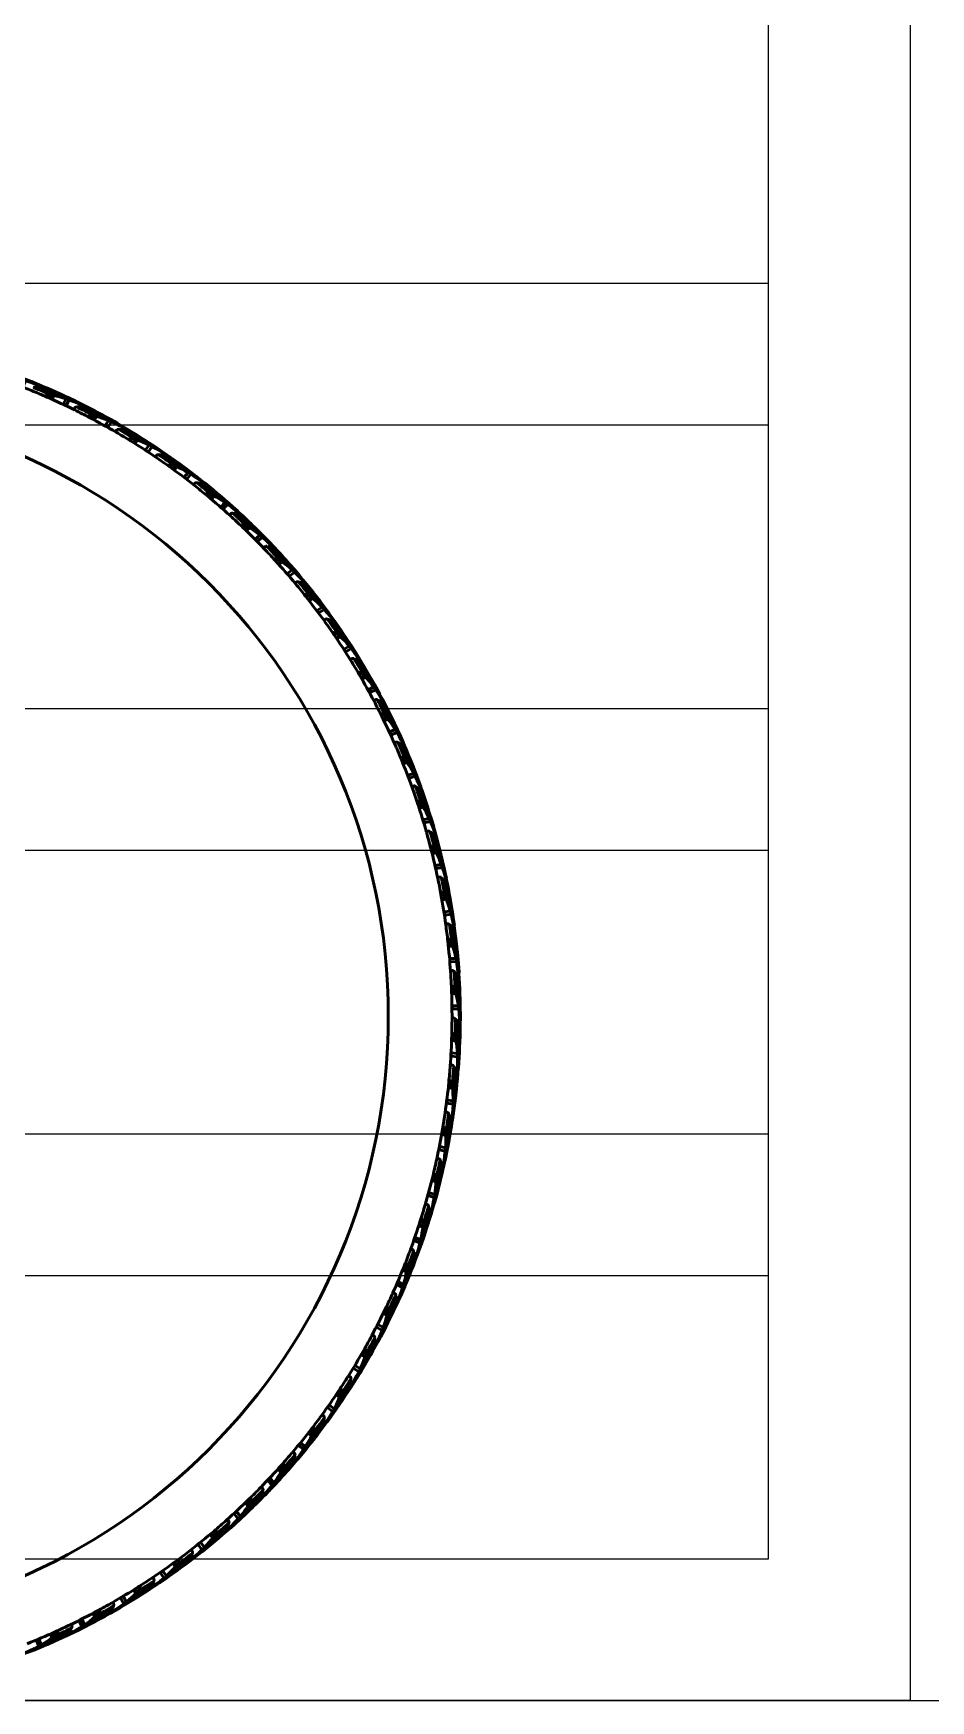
# Model space of a CAD drawing. Header units: millimetres. Extents: x -395 to 4905, y 2401 to 9404.
# Drawn here: x 4246 to 4562, y 2404 to 2992 of the extents above; entities that cross this region are included whole.
import ezdxf

# ---------------------------------------------------------------- set-up
doc = ezdxf.new("R2010")
doc.units = ezdxf.units.MM
doc.layers.add('Lineas', color=7, linetype='Continuous')
doc.layers.add('PDF2_Visible (ISO)', color=7, linetype='Continuous')

# ---------------------------------------------------------------- blocks, each defined once
blk = doc.blocks.new('*U11')
at = {"layer": 'Lineas'}
for p, q in [((-350, 25), (350, 25)), ((-350, -25), (350, -25))]:
    blk.add_line(p, q, dxfattribs=at)
blk = doc.blocks.new('*U12')
at = {"layer": 'Lineas', "color": 0, "linetype": 'ByBlock', "lineweight": -2, "transparency": 16777216}
for p in [(0, 300), (0, 150), (0, 0)]:
    blk.add_blockref('*U11', p, dxfattribs=at)
blk = doc.blocks.new('Llanta')
at = {"layer": 'PDF2_Visible (ISO)', "lineweight": 50}
for points in [[(78.68, 227.41), (78.74, 227.47), (79.76, 227.28), (80.97, 226.97), (82.24, 226.65), (83.63, 226.2, -0.012272), (94.64, 221.83)], [(94.49, 221.44), (94.62, 221.82), (92.78, 222.52), (91.06, 223.09), (89.41, 223.66), (87.89, 224.11), (86.93, 222.08), (85.92, 222.46), (86.74, 224.43), (85.54, 224.74), (84.39, 225), (83.32, 225.12), (82.36, 225.25), (81.85, 223.98), (81.22, 224.24), (81.73, 225.31), (80.9, 225.31), (80.2, 225.25), (79.63, 225.12), (79.19, 224.93), (80.01, 224.55, -0.01129), (90.07, 220.72, -0.006136), (95.45, 218.44)], [(90.93, 221.76), (91, 221.95), (91.51, 221.95), (92.14, 221.89), (92.84, 221.82), (93.66, 221.63, -0.009707), (102.21, 217.82)], [(91.87, 223.13, -0.015365), (105.41, 217.06), (103, 218.27), (100.65, 219.28), (98.43, 220.3), (96.27, 221.19), (96.2, 220.93)], [(119.9, 206.04, 0.01129), (110.47, 211.24, 0.006136), (105.26, 213.89)], [(109.54, 214.2), (109.6, 214.33), (110.62, 213.95), (111.76, 213.5), (112.97, 213), (114.3, 212.36, -0.012272), (124.59, 206.51)], [(133.97, 197.17, 0.01129), (124.94, 203.02, 0.006136), (119.92, 206.03)], [(147.4, 187.35, 0.01129), (138.79, 193.81, 0.006136), (133.99, 197.16)], [(148.52, 188.11), (148.65, 188.23), (149.16, 188.11), (149.73, 187.92), (150.36, 187.6), (151.13, 187.22, -0.009707), (158.27, 181.22)], [(160.1, 176.61, 0.01129), (151.97, 183.66, 0.006136), (147.41, 187.33)], [(176.4, 163.85), (176.65, 164.17), (175.25, 165.5), (173.92, 166.77), (172.65, 167.98), (171.44, 169), (169.73, 167.54), (168.97, 168.3), (170.55, 169.76), (169.54, 170.52), (168.59, 171.22), (167.7, 171.79), (166.87, 172.3), (165.86, 171.35), (165.41, 171.79), (166.3, 172.62), (165.54, 172.93), (164.9, 173.19), (164.33, 173.25), (163.82, 173.25), (164.4, 172.62, 0.006136), (160.12, 176.6)], [(166.28, 172.58, 0.007406), (161.09, 177.44), (160.71, 177.44), (160.4, 177.31), (160.2, 177), (160.14, 176.62)], [(176.04, 160.72, 0.006136), (172.04, 165, 0.01129), (164.42, 172.6)], [(174.68, 166.52), (173.28, 167.98), (171.89, 169.31), (170.62, 170.58), (169.35, 171.73, -0.012753), (177.87, 162.86)], [(188.81, 150.04, 0.012753), (180.9, 159.47), (180.9, 159.54), (182.11, 158.27), (183.32, 156.93), (184.59, 155.47), (185.86, 153.89, -0.015365), (194.96, 142.17)], [(193.33, 139.45, 0.01129), (186.84, 148.04, 0.006136), (183.15, 152.58)], [(191.57, 146.46), (191.63, 146.52), (192.71, 145.19), (193.79, 143.79), (194.94, 142.2), (196.14, 140.55, -0.015365), (204.4, 128.23)], [(206.55, 123.6), (206.94, 123.85), (205.86, 125.44), (204.78, 126.96), (203.76, 128.42), (202.81, 129.69), (200.9, 128.55), (200.27, 129.5), (202.11, 130.58), (201.28, 131.54), (200.52, 132.42), (199.76, 133.19), (199.06, 133.82), (197.86, 133.12), (197.54, 133.63), (198.55, 134.27), (197.92, 134.77), (197.28, 135.09), (196.71, 135.35), (196.27, 135.41), (196.71, 134.65, 0.006136), (193.34, 139.43)], [(207.85, 122.31, 0.012753), (201.35, 132.74), (201.35, 132.81), (202.36, 131.41), (203.38, 129.89), (204.4, 128.3), (205.47, 126.52, -0.015365), (212.85, 113.66)], [(210.85, 111.19, 0.01129), (205.62, 120.6, 0.006136), (202.59, 125.61)], [(215.87, 107.52, 0.012753), (210.11, 118.39), (210.17, 118.39), (211, 117), (211.89, 115.41), (212.84, 113.69), (213.79, 111.92)], [(218.09, 96.22, 0.01129), (213.52, 105.97, 0.006136), (210.86, 111.17)], [(214.55, 108.93), (214.68, 109), (215.25, 108.04), (215.89, 107.03), (216.59, 105.89), (217.28, 104.62, -0.012272), (222.17, 93.82)], [(225.54, 81.06), (225.22, 81.25), (224.84, 81.25), (224.59, 81.06), (224.27, 80.74, -0.006136), (226.19, 75.22)], [(227.28, 81.02, -0.015365), (231.82, 66.9), (231.89, 66.9), (231.13, 69.5), (230.3, 71.92), (229.54, 74.27), (228.78, 76.42), (228.52, 76.36)], [(233.33, 48.76, 0.01129), (230.89, 59.24, 0.006136), (229.37, 64.89)], [(236.16, 32.36, 0.01129), (234.46, 42.99, 0.006136), (233.33, 48.74)], [(237.84, 15.82, 0.01129), (236.88, 26.54, 0.006136), (236.16, 32.34)], [(237.54, 32.11), (237.73, 32.17), (237.98, 31.73), (238.24, 31.15), (238.49, 30.52), (238.74, 29.69, -0.009707), (239.72, 20.4)], [(239.7, -0.97), (239.38, -0.72), (239.06, -0.59), (238.74, -0.59), (238.36, -0.85, -0.006136), (238.27, -6.71)], [(237.22, -23.31, 0.006136), (237.72, -17.48, 0.01129), (238.27, -6.73)], [(232.97, -50.39, 0.01129), (235.01, -39.82, 0.006136), (235.92, -34.04)], [(228.89, -66.51, 0.01129), (231.66, -56.11, 0.006136), (232.97, -50.41)], [(224.9, -82.88), (224.71, -82.5), (224.46, -82.31), (224.14, -82.24), (223.7, -82.31, 0.01129), (227.18, -72.13, 0.006136), (228.89, -66.54)], [(217.41, -97.72, 0.01129), (221.6, -87.8, 0.006136), (223.69, -82.34)], [(207.23, -117.79, 0.006136), (210.05, -112.66, 0.01129), (214.93, -103.06)], [(207.25, -117.74), (207.76, -117.04), (207.89, -117.48), (207.89, -118.12), (207.89, -118.81), (207.7, -119.58), (206.74, -118.94), (206.43, -119.45), (207.57, -120.21), (207.25, -121.16), (206.94, -122.12), (206.49, -123.26), (205.92, -124.4), (204.21, -123.2), (203.63, -124.15), (205.47, -125.42), (204.71, -126.88), (203.95, -128.4), (203, -129.99), (201.98, -131.7), (201.67, -131.45, -0.010116), (196.17, -139.49)], [(192.33, -140.8, 0.01129), (198.49, -131.97, 0.006136), (201.67, -127.06)], [(182.05, -153.87, 0.01129), (188.81, -145.49, 0.006136), (192.32, -140.81)], [(178.24, -158.31), (178.87, -157.67), (178.94, -158.12), (178.81, -158.75), (178.62, -159.39), (178.3, -160.15), (177.47, -159.32), (177.03, -159.77), (177.98, -160.78), (177.54, -161.61), (176.97, -162.5), (176.33, -163.45), (175.57, -164.53), (174.11, -162.94), (173.35, -163.77), (174.87, -165.42), (173.92, -166.69), (172.78, -167.96), (171.57, -169.36), (170.24, -170.82), (169.92, -170.5, -0.010116), (162.89, -177.22)], [(170.87, -166.19, 0.01129), (178.2, -158.31, 0.006136), (182.03, -153.89)], [(158.86, -177.71, 0.01129), (166.72, -170.35, 0.006136), (170.85, -166.21)], [(154.42, -181.58, -0.01129), (146.06, -188.37, -0.006136), (141.41, -191.89), (142.24, -191.39), (142.11, -191.89), (141.92, -192.47), (141.6, -193.04), (141.09, -193.74), (140.46, -192.72), (139.95, -193.1), (140.71, -194.24), (140.08, -194.94), (139.32, -195.77), (138.49, -196.53), (137.54, -197.42), (136.4, -195.58), (135.51, -196.28), (136.71, -198.18), (135.44, -199.2), (134.05, -200.21), (132.59, -201.36), (131, -202.5), (130.74, -202.12)], [(118.43, -206.86, 0.01129), (127.65, -201.3, 0.006136), (132.55, -198.11)], [(103.72, -214.62, 0.01129), (113.3, -209.72, 0.006136), (118.41, -206.87)], [(88.5, -221.33, 0.01129), (98.4, -217.11, 0.006136), (103.7, -214.63)]]:
    blk.add_lwpolyline(points, format="xyb", dxfattribs=at)
for points in [[(91.89, 223.16), (89.98, 223.92), (88.14, 224.62), (86.49, 225.25), (84.84, 225.76)], [(94.36, 221.31), (94.36, 221.44), (95.44, 221.12), (96.59, 220.81), (97.86, 220.36), (99.19, 219.79)], [(109.66, 214.33), (109.86, 214.65), (108.08, 215.47), (106.36, 216.24), (104.78, 216.87), (103.32, 217.44), (102.24, 215.47), (101.22, 215.92), (102.24, 217.82), (100.97, 218.2), (99.89, 218.52), (98.81, 218.77), (97.92, 218.97), (97.28, 217.76), (96.65, 218.01), (97.22, 219.09), (96.39, 219.16), (95.7, 219.09), (95.12, 219.03), (94.68, 218.84), (95.44, 218.46)], [(100.39, 219.28), (100.39, 219.35), (101.98, 218.65), (103.63, 217.89), (105.35, 217.12), (107.19, 216.17)], [(104.97, 214.01), (105.28, 214.58)], [(105.92, 214.97), (105.6, 214.84), (105.35, 214.65), (105.22, 214.33), (105.22, 213.89)], [(105.41, 217.06), (105.41, 217.06)], [(106.17, 214.84), (106.3, 215.03), (106.81, 215.03), (107.38, 214.97), (108.08, 214.77), (108.9, 214.58)], [(124.39, 206.14), (124.59, 206.46), (122.87, 207.41), (121.22, 208.3), (119.63, 209.06), (118.17, 209.7), (117.03, 207.79), (116.01, 208.36), (117.16, 210.14), (115.95, 210.65), (114.87, 211.03), (113.86, 211.35), (112.97, 211.6), (112.2, 210.46), (111.63, 210.71), (112.27, 211.73), (111.44, 211.85), (110.74, 211.92), (110.17, 211.85), (109.73, 211.73), (110.49, 211.22)], [(120.27, 209.19), (120.33, 209.19), (117.98, 210.52), (115.7, 211.73), (113.54, 212.87), (111.51, 213.89), (111.38, 213.7)], [(115.44, 211.73), (115.44, 211.79), (116.97, 211.03), (118.55, 210.14), (120.27, 209.25), (122.05, 208.17)], [(119.7, 206.14), (120.01, 206.71)], [(120.71, 207.09), (120.33, 206.97), (120.01, 206.77), (119.89, 206.46), (119.89, 206.01)], [(120.9, 206.97), (121.03, 207.09), (121.54, 207.03), (122.11, 206.9), (122.81, 206.71), (123.57, 206.46)], [(124.2, 206.08), (124.27, 206.14), (125.28, 205.7), (126.36, 205.19), (127.57, 204.55), (128.84, 203.85)], [(138.43, 196.93), (138.68, 197.31), (137.03, 198.33), (135.44, 199.35), (133.98, 200.17), (132.52, 200.93), (131.25, 199.16), (130.3, 199.79), (131.51, 201.5), (130.36, 202.01), (129.28, 202.52), (128.33, 202.9), (127.44, 203.22), (126.62, 202.08), (126.11, 202.46), (126.81, 203.41), (125.98, 203.6), (125.28, 203.66), (124.71, 203.66), (124.2, 203.54), (124.97, 203.03)], [(134.62, 200.3), (132.33, 201.76), (130.17, 203.16), (128.14, 204.43), (126.11, 205.63), (125.98, 205.38)], [(129.92, 203.16), (129.98, 203.22), (131.38, 202.33), (132.97, 201.38), (134.55, 200.3), (136.27, 199.16)], [(134.62, 200.3), (134.62, 200.3)], [(133.73, 197.31), (134.11, 197.82)], [(134.81, 198.14), (134.43, 198.08), (134.17, 197.89), (134.05, 197.57), (133.98, 197.19)], [(135.06, 198.01), (135.19, 198.14), (135.7, 198.08), (136.27, 197.89), (136.9, 197.63), (137.66, 197.31)], [(151.82, 186.84), (152.14, 187.16), (150.55, 188.3), (149.03, 189.38), (147.57, 190.33), (146.24, 191.22), (144.78, 189.5), (143.89, 190.2), (145.28, 191.79), (144.14, 192.43), (143.13, 193), (142.17, 193.44), (141.28, 193.82), (140.4, 192.81), (139.89, 193.12), (140.65, 194.08), (139.89, 194.27), (139.19, 194.46), (138.62, 194.46), (138.11, 194.39), (138.81, 193.82)], [(138.3, 196.87), (138.36, 197), (139.32, 196.49), (140.4, 195.85), (141.54, 195.16), (142.74, 194.39)], [(148.27, 190.39), (148.27, 190.46), (146.11, 192.04), (144.08, 193.57), (142.05, 195.03), (140.14, 196.3), (140.01, 196.11)], [(143.76, 193.63), (143.82, 193.63), (145.22, 192.68), (146.68, 191.6), (148.2, 190.46), (149.79, 189.19)], [(148.33, 188.3), (147.95, 188.23), (147.63, 188.04), (147.44, 187.73), (147.44, 187.35)], [(147.19, 187.54), (147.63, 187.98)], [(164.52, 175.79), (164.78, 176.04), (163.32, 177.38), (161.86, 178.52), (160.52, 179.6), (159.19, 180.55), (157.67, 178.97), (156.84, 179.66), (158.3, 181.19), (157.22, 181.95), (156.2, 182.52), (155.32, 183.09), (154.49, 183.54), (153.54, 182.52), (153.03, 182.9), (153.86, 183.79), (153.09, 184.04), (152.4, 184.23), (151.82, 184.3), (151.32, 184.3), (151.95, 183.66)], [(151.7, 186.77), (151.76, 186.84), (152.71, 186.27), (153.73, 185.63), (154.81, 184.81), (155.95, 183.98)], [(161.16, 179.6), (159.13, 181.38), (157.22, 183.09), (155.32, 184.62), (153.54, 186.08), (153.35, 185.82)], [(156.97, 183.09), (156.97, 183.16), (158.3, 182.08), (159.7, 180.93), (161.16, 179.66), (162.68, 178.27)], [(159.89, 176.81), (160.4, 177.25)], [(161.16, 179.6), (161.16, 179.6)], [(161.28, 177.25), (161.41, 177.44), (161.92, 177.25), (162.49, 177), (163.13, 176.68), (163.82, 176.23)], [(164.33, 175.73), (164.46, 175.79), (165.35, 175.16), (166.3, 174.46), (167.32, 173.57), (168.4, 172.62)], [(173.28, 167.92), (171.44, 169.89), (169.6, 171.66), (167.82, 173.31), (166.11, 174.9), (165.92, 174.71)], [(169.35, 171.73), (169.35, 171.73)], [(171.89, 165.19), (172.33, 165.63)], [(173.09, 165.82), (172.71, 165.82), (172.4, 165.63), (172.14, 165.38), (172.08, 165)], [(173.28, 167.92), (173.28, 167.92)], [(173.28, 165.57), (173.41, 165.7), (173.86, 165.5), (174.43, 165.25), (175.06, 164.87), (175.7, 164.36)], [(187.38, 151.16), (187.7, 151.41), (186.36, 152.87), (185.16, 154.27), (183.95, 155.54), (182.81, 156.62), (181.03, 155.28), (180.27, 156.11), (181.98, 157.44), (181.03, 158.27), (180.14, 159.03), (179.25, 159.66), (178.49, 160.23), (177.41, 159.41), (176.97, 159.85), (177.92, 160.55), (177.22, 161), (176.59, 161.25), (176.01, 161.38), (175.51, 161.44), (176.08, 160.74)], [(176.2, 163.85), (176.33, 163.92), (177.16, 163.22), (178.05, 162.39), (179, 161.5), (180.01, 160.49)], [(184.59, 155.41), (184.59, 155.47), (182.87, 157.5), (181.16, 159.41), (179.51, 161.19), (177.92, 162.9), (177.73, 162.71)], [(182.94, 152.81), (183.44, 153.19)], [(184.2, 153.31), (183.82, 153.31), (183.51, 153.25), (183.32, 153), (183.13, 152.62)], [(184.4, 153.12), (184.52, 153.19), (185.03, 153), (185.54, 152.68), (186.11, 152.23), (186.74, 151.73)], [(197.47, 137.69), (197.79, 137.95), (196.59, 139.54), (195.44, 141), (194.36, 142.33), (193.28, 143.54), (191.44, 142.27), (190.74, 143.16), (192.52, 144.36), (191.63, 145.25), (190.74, 146.08), (189.98, 146.77), (189.22, 147.41), (188.08, 146.58), (187.7, 147.09), (188.71, 147.79), (188.01, 148.23), (187.38, 148.55), (186.81, 148.74), (186.36, 148.81), (186.87, 148.04)], [(187.19, 151.16), (187.32, 151.22), (188.08, 150.46), (188.9, 149.57), (189.86, 148.62), (190.81, 147.54)], [(195, 142.2), (193.41, 144.36), (191.82, 146.39), (190.3, 148.3), (188.84, 150.08), (188.65, 149.89)], [(195, 142.2), (195, 142.2)], [(193.16, 139.66), (193.73, 140.04)], [(194.49, 140.11), (194.11, 140.17), (193.73, 140.04), (193.54, 139.85), (193.35, 139.47)], [(194.62, 139.85), (194.81, 139.98), (195.25, 139.73), (195.7, 139.35), (196.27, 138.9), (196.9, 138.33)], [(197.28, 137.69), (197.41, 137.76), (198.11, 137), (198.94, 136.04), (199.76, 135.03), (200.59, 133.82)], [(204.46, 128.23), (203, 130.52), (201.6, 132.62), (200.21, 134.65), (198.87, 136.55), (198.62, 136.36)], [(202.43, 125.89), (203, 126.2)], [(203.76, 126.2), (203.38, 126.27), (203.06, 126.2), (202.81, 126.01), (202.62, 125.63)], [(203.89, 125.95), (204.08, 126.01), (204.52, 125.76), (204.97, 125.38), (205.47, 124.87), (206.05, 124.23)], [(204.46, 128.23), (204.46, 128.23)], [(206.43, 123.6), (206.55, 123.66), (207.19, 122.84), (207.89, 121.82), (208.65, 120.74), (209.47, 119.54)], [(214.68, 108.93), (215.06, 109.06), (214.11, 110.84), (213.16, 112.42), (212.27, 113.89), (211.38, 115.22), (209.35, 114.2), (208.84, 115.22), (210.74, 116.17), (209.98, 117.19), (209.22, 118.08), (208.59, 118.9), (207.89, 119.6), (206.68, 119.03), (206.36, 119.54), (207.44, 120.11), (206.81, 120.62), (206.24, 121), (205.73, 121.25), (205.22, 121.44), (205.6, 120.62)], [(212.9, 113.69), (211.57, 116.04), (210.36, 118.27), (209.09, 120.36), (207.89, 122.33), (207.63, 122.2)], [(212.08, 111.66), (211.7, 111.79), (211.38, 111.73), (211.06, 111.54), (210.87, 111.22)], [(212.9, 113.69), (212.9, 113.69)], [(210.74, 111.41), (211.32, 111.73)], [(212.21, 111.41), (212.4, 111.47), (212.78, 111.22), (213.22, 110.77), (213.67, 110.27), (214.24, 109.57)], [(221.79, 93.69), (222.17, 93.82), (221.35, 95.6), (220.46, 97.25), (219.7, 98.77), (218.87, 100.17), (216.84, 99.35), (216.33, 100.36), (218.3, 101.19), (217.6, 102.27), (216.97, 103.22), (216.33, 104.11), (215.76, 104.81), (214.49, 104.3), (214.17, 104.87), (215.32, 105.31), (214.74, 105.89), (214.17, 106.33), (213.67, 106.65), (213.22, 106.84), (213.54, 105.95)], [(220.27, 98.52), (219.19, 101), (218.05, 103.28), (216.97, 105.5), (215.95, 107.54), (215.7, 107.41)], [(217.86, 103.47), (217.92, 103.47), (218.68, 101.95), (219.44, 100.36), (220.27, 98.58), (221.09, 96.74)], [(217.98, 96.49), (218.62, 96.68)], [(219.38, 96.62), (219, 96.74), (218.62, 96.74), (218.36, 96.55), (218.11, 96.23)], [(219.44, 96.36), (219.63, 96.42), (220.01, 96.11), (220.4, 95.6), (220.84, 95.09), (221.35, 94.39)], [(220.27, 98.52), (220.27, 98.52)], [(227.76, 77.95), (228.14, 78.08), (227.44, 79.92), (226.74, 81.63), (226.05, 83.22), (225.35, 84.68), (223.19, 83.98), (222.81, 85.06), (224.84, 85.69), (224.21, 86.84), (223.63, 87.85), (223.06, 88.74), (222.55, 89.5), (221.22, 89.06), (220.97, 89.69), (222.11, 90.01), (221.6, 90.65), (221.09, 91.15), (220.59, 91.47), (220.14, 91.66), (220.4, 90.84)], [(221.6, 93.69), (221.73, 93.76), (222.3, 92.81), (222.87, 91.73), (223.44, 90.52), (224.08, 89.19)], [(226.62, 82.96), (225.67, 85.44), (224.78, 87.85), (223.82, 90.08), (222.87, 92.23), (222.62, 92.11)], [(224.52, 87.98), (224.59, 88.04), (225.22, 86.46), (225.92, 84.81), (226.62, 82.96), (227.32, 81.06)], [(226.62, 82.96), (226.62, 82.96)], [(224.21, 81), (224.78, 81.19)], [(225.67, 80.81), (225.79, 80.87), (226.17, 80.49), (226.55, 80.04), (226.94, 79.41), (227.38, 78.71)], [(227.63, 78.01), (227.76, 78.01), (228.21, 77.06), (228.71, 75.98), (229.22, 74.71), (229.73, 73.38)], [(232.65, 61.88), (233.03, 62.01), (232.46, 63.85), (231.89, 65.63), (231.32, 67.28), (230.68, 68.74), (228.52, 68.23), (228.21, 69.31), (230.24, 69.82), (229.73, 70.96), (229.22, 72.04), (228.71, 72.93), (228.21, 73.76), (226.87, 73.44), (226.68, 74.01), (227.89, 74.33), (227.38, 74.96), (226.87, 75.47), (226.43, 75.85), (225.98, 76.11), (226.24, 75.22)], [(230.11, 72.11), (230.17, 72.17), (230.74, 70.52), (231.25, 68.81), (231.82, 66.96), (232.4, 65)], [(229.28, 65.19), (229.92, 65.31)], [(230.68, 65.12), (230.3, 65.31), (229.98, 65.38), (229.67, 65.19), (229.35, 64.93)], [(230.74, 64.87), (230.94, 64.93), (231.25, 64.55), (231.57, 64.04), (231.95, 63.41), (232.33, 62.65)], [(236.4, 45.5), (236.84, 45.57), (236.33, 47.47), (235.89, 49.31), (235.44, 50.96), (234.94, 52.49), (232.71, 52.11), (232.46, 53.19), (234.55, 53.57), (234.11, 54.77), (233.67, 55.85), (233.28, 56.81), (232.84, 57.69), (231.44, 57.44), (231.32, 58.08), (232.52, 58.27), (232.01, 58.96), (231.57, 59.47), (231.19, 59.92), (230.74, 60.17), (230.87, 59.28)], [(232.52, 61.95), (232.65, 61.95), (233.03, 60.93), (233.41, 59.79), (233.86, 58.58), (234.3, 57.19)], [(235.95, 50.58), (235.38, 53.19), (234.81, 55.73), (234.17, 58.08), (233.54, 60.3), (233.28, 60.23)], [(234.62, 55.92), (234.62, 55.92)], [(236.4, 48.61), (235.95, 50.65), (235.51, 52.49), (235.06, 54.27), (234.62, 55.92)], [(233.28, 49.06), (233.92, 49.12)], [(234.62, 48.87), (234.3, 49.12), (233.98, 49.12), (233.67, 49.06), (233.35, 48.74)], [(234.68, 48.61), (234.87, 48.68), (235.19, 48.23), (235.51, 47.73), (235.82, 47.09), (236.14, 46.33)], [(235.95, 50.58), (235.95, 50.58)], [(239, 28.93), (239.44, 28.93), (239.06, 30.9), (238.74, 32.74), (238.43, 34.39), (238.05, 35.98), (235.82, 35.73), (235.63, 36.87), (237.73, 37.06), (237.41, 38.33), (237.03, 39.41), (236.65, 40.42), (236.27, 41.31), (234.94, 41.12), (234.81, 41.76), (236.01, 41.88), (235.57, 42.58), (235.19, 43.15), (234.81, 43.6), (234.36, 43.92), (234.49, 43.03)], [(236.27, 45.57), (236.4, 45.57), (236.71, 44.55), (237.03, 43.41), (237.35, 42.08), (237.73, 40.68)], [(238.94, 34.01), (238.49, 36.68), (238.11, 39.22), (237.67, 41.57), (237.22, 43.85), (236.9, 43.79)], [(237.92, 39.41), (237.98, 39.41), (238.3, 37.76), (238.62, 35.98), (238.94, 34.08), (239.19, 32.04)], [(236.14, 32.61), (236.78, 32.68)], [(237.48, 32.42), (237.16, 32.61), (236.84, 32.68), (236.52, 32.61), (236.21, 32.36)], [(238.94, 34.01), (238.94, 34.01)], [(240.46, 12.17), (240.84, 12.17), (240.65, 14.14), (240.46, 15.98), (240.21, 17.69), (239.95, 19.28), (237.73, 19.22), (237.6, 20.36), (239.76, 20.42), (239.51, 21.63), (239.19, 22.77), (238.87, 23.79), (238.55, 24.74), (237.22, 24.68), (237.16, 25.31), (238.36, 25.31), (237.98, 26.07), (237.6, 26.65), (237.22, 27.15), (236.84, 27.47), (236.9, 26.52)], [(238.87, 29), (239, 29), (239.25, 27.92), (239.51, 26.77), (239.76, 25.44), (239.95, 23.98)], [(240.71, 17.25), (240.52, 19.92), (240.27, 22.52), (239.95, 24.93), (239.7, 27.22), (239.38, 27.15)], [(240.08, 22.71), (240.14, 22.71), (240.33, 21.06), (240.52, 19.22), (240.71, 17.31), (240.84, 15.28)], [(239.19, 15.73), (238.87, 16.04), (238.55, 16.11), (238.17, 16.04), (237.86, 15.79)], [(237.86, 16.11), (238.49, 16.11)], [(239.19, 15.47), (239.38, 15.47), (239.63, 15.03), (239.82, 14.46), (240.08, 13.82), (240.27, 13)], [(240.27, 12.23), (240.4, 12.23), (240.59, 11.15), (240.78, 9.95), (240.9, 8.68), (241.03, 7.22)], [(240.71, 17.25), (240.71, 17.25)], [(238.17, 9.95), (238.17, 10.84), (238.55, 10.52), (238.87, 10.01), (239.25, 9.38), (239.51, 8.61), (238.3, 8.68), (238.36, 8.04), (239.7, 7.98), (239.95, 7.09), (240.21, 6.07), (240.4, 4.93), (240.59, 3.66), (238.49, 3.73), (238.49, 2.58), (240.71, 2.52), (240.84, 0.93), (240.97, -0.85), (241.09, -2.69), (241.09, -4.66), (240.71, -4.66)], [(241.35, 0.42), (241.28, 3.09), (241.22, 5.69), (241.16, 8.11), (240.97, 10.39), (240.71, 10.39)], [(241.09, 5.88), (241.16, 5.88), (241.22, 4.23), (241.28, 2.39), (241.35, 0.49), (241.35, -1.54)], [(241.35, 0.42), (241.35, 0.42)], [(238.3, -6.69), (238.36, -5.8), (238.74, -6.18), (239, -6.69), (239.32, -7.32), (239.57, -8.08), (238.36, -7.96), (238.36, -8.59), (239.7, -8.72), (239.89, -9.67), (240.01, -10.69), (240.14, -11.89), (240.27, -13.16), (238.11, -12.91), (238.05, -14.05), (240.33, -14.31), (240.33, -15.89), (240.33, -17.61), (240.27, -19.51), (240.21, -21.48), (239.76, -21.42)], [(238.36, -0.53), (239, -0.59)], [(239.7, -1.23), (239.89, -1.23), (240.08, -1.73), (240.27, -2.31), (240.46, -3), (240.59, -3.83)], [(240.59, -4.53), (240.71, -4.53), (240.78, -5.61), (240.9, -6.81), (240.97, -8.15), (240.97, -9.61)], [(240.9, -10.94), (240.97, -10.94), (240.9, -12.59), (240.84, -14.43), (240.78, -16.34), (240.65, -18.43)], [(240.78, -16.4), (240.9, -13.73), (241.03, -11.2), (241.09, -8.72), (241.16, -6.43), (240.84, -6.43)], [(239, -17.67), (238.74, -17.35), (238.43, -17.23), (238.11, -17.29), (237.73, -17.42)], [(237.79, -17.16), (238.43, -17.23)], [(240.78, -16.4), (240.78, -16.4)], [(237.22, -23.26), (237.41, -22.37), (237.73, -22.81), (237.98, -23.32), (238.17, -23.96), (238.36, -24.78), (237.22, -24.59), (237.16, -25.16), (238.49, -25.42), (238.62, -26.37), (238.68, -27.45), (238.74, -28.59), (238.74, -29.86), (236.65, -29.54), (236.52, -30.62), (238.74, -31), (238.62, -32.66), (238.49, -34.37), (238.36, -36.21), (238.11, -38.18), (237.73, -38.12)], [(239, -17.93), (239.19, -17.99), (239.38, -18.43), (239.51, -19.07), (239.63, -19.77), (239.76, -20.59)], [(239, -33.16), (239.06, -33.16), (239.38, -30.5), (239.7, -27.96), (239.89, -25.54), (240.08, -23.2), (239.82, -23.2)], [(239.63, -21.29), (239.76, -21.35), (239.82, -22.43), (239.82, -23.64), (239.76, -24.97), (239.7, -26.43)], [(239.57, -27.7), (239.63, -27.7), (239.44, -29.42), (239.25, -31.2), (239.06, -33.1), (238.74, -35.13)], [(237.22, -34.31), (236.97, -33.99), (236.65, -33.86), (236.33, -33.86), (235.95, -33.99)], [(236.01, -33.73), (236.59, -33.8)], [(237.16, -34.56), (237.35, -34.62), (237.48, -35.13), (237.6, -35.7), (237.67, -36.4), (237.73, -37.23)], [(235.06, -39.77), (235.25, -38.88), (235.51, -39.32), (235.76, -39.83), (235.95, -40.53), (236.08, -41.35), (234.94, -41.04), (234.81, -41.67), (236.14, -41.99), (236.21, -42.94), (236.21, -44.02), (236.14, -45.16), (236.08, -46.43), (234.05, -45.93), (233.79, -47.07), (235.95, -47.58), (235.76, -49.23), (235.57, -50.94), (235.25, -52.72), (234.87, -54.69), (234.49, -54.56)], [(236.14, -49.74), (236.65, -47.13), (237.16, -44.59), (237.54, -42.18), (237.92, -39.89), (237.6, -39.89)], [(237.6, -37.99), (237.73, -37.99), (237.67, -39.07), (237.6, -40.27), (237.48, -41.61), (237.28, -43.07)], [(237.03, -44.34), (237.09, -44.34), (236.84, -46.05), (236.52, -47.83), (236.14, -49.74), (235.7, -51.7)], [(233.03, -50.12), (233.67, -50.24)], [(234.24, -50.75), (234.05, -50.43), (233.73, -50.24), (233.41, -50.24), (233.03, -50.37)], [(234.17, -51.07), (234.36, -51.07), (234.49, -51.58), (234.55, -52.21), (234.55, -52.91), (234.55, -53.74)], [(236.14, -49.74), (236.14, -49.74)], [(231.7, -56.08), (231.95, -55.2), (232.21, -55.64), (232.4, -56.21), (232.52, -56.91), (232.65, -57.74), (231.51, -57.35), (231.32, -57.93), (232.65, -58.37), (232.65, -59.32), (232.59, -60.4), (232.46, -61.54), (232.27, -62.81), (230.24, -62.18), (229.92, -63.26), (232.08, -63.96), (231.76, -65.54), (231.44, -67.2), (231, -69.04), (230.49, -70.94), (230.11, -70.81)], [(232.08, -66.12), (232.84, -63.51), (233.48, -61.04), (234.05, -58.69), (234.55, -56.4), (234.24, -56.34)], [(234.36, -54.43), (234.49, -54.5), (234.36, -55.58), (234.17, -56.78), (233.98, -58.12), (233.73, -59.51)], [(233.35, -60.78), (233.41, -60.78), (233.03, -62.43), (232.59, -64.21), (232.08, -66.05), (231.51, -68.02)], [(230.11, -67.01), (229.92, -66.62), (229.67, -66.43), (229.35, -66.37), (228.9, -66.5)], [(228.97, -66.24), (229.6, -66.43)], [(230.05, -67.26), (230.24, -67.32), (230.3, -67.83), (230.3, -68.4), (230.3, -69.16), (230.24, -69.99)], [(232.08, -66.12), (232.08, -66.12)], [(227.19, -72.08), (227.57, -71.26), (227.76, -71.7), (227.95, -72.27), (228.01, -72.97), (228.01, -73.8), (226.94, -73.35), (226.74, -73.93), (228.01, -74.43), (227.95, -75.39), (227.76, -76.47), (227.57, -77.61), (227.32, -78.88), (225.35, -78.05), (224.97, -79.13), (227.06, -79.96), (226.62, -81.54), (226.17, -83.2), (225.6, -84.97), (224.97, -86.81), (224.59, -86.69)], [(226.94, -82.12), (227.82, -79.58), (228.65, -77.16), (229.35, -74.81), (230.05, -72.66), (229.73, -72.53)], [(229.98, -70.69), (230.11, -70.69), (229.92, -71.77), (229.67, -72.97), (229.35, -74.24), (228.97, -75.64)], [(223.82, -82.05), (224.4, -82.31)], [(228.59, -76.91), (228.65, -76.91), (228.14, -78.56), (227.57, -80.27), (226.94, -82.12), (226.24, -84.02)], [(226.94, -82.12), (226.94, -82.12)], [(221.6, -87.77), (222.05, -86.94), (222.24, -87.45), (222.3, -88.02), (222.36, -88.72), (222.3, -89.54), (221.28, -88.97), (221.03, -89.61), (222.24, -90.18), (222.11, -91.13), (221.92, -92.15), (221.6, -93.29), (221.28, -94.56), (219.38, -93.61), (218.94, -94.62), (220.9, -95.64), (220.4, -97.16), (219.82, -98.75), (219.13, -100.47), (218.36, -102.31), (217.98, -102.12)], [(224.52, -86.56), (224.59, -86.56), (224.33, -87.64), (224.01, -88.78), (223.63, -90.05), (223.13, -91.45)], [(224.78, -83.13), (224.97, -83.2), (225.03, -83.7), (224.97, -84.34), (224.9, -85.04), (224.78, -85.86)], [(222.62, -92.66), (222.68, -92.66), (222.11, -94.24), (221.41, -95.96), (220.65, -97.74), (219.82, -99.58)], [(220.65, -97.74), (221.73, -95.32), (222.68, -92.91), (223.57, -90.69), (224.4, -88.47), (224.14, -88.4)], [(218.55, -98.37), (218.43, -97.99), (218.17, -97.74), (217.86, -97.67), (217.41, -97.67)], [(217.54, -97.48), (218.11, -97.74)], [(218.43, -98.62), (218.62, -98.69), (218.62, -99.2), (218.55, -99.83), (218.43, -100.53), (218.24, -101.29)], [(220.65, -97.74), (220.65, -97.74)], [(214.94, -103.01), (215.44, -102.24), (215.57, -102.69), (215.63, -103.32), (215.63, -104.02), (215.57, -104.78), (214.49, -104.21), (214.24, -104.78), (215.44, -105.48), (215.19, -106.37), (214.94, -107.39), (214.55, -108.53), (214.11, -109.74), (212.27, -108.66), (211.76, -109.67), (213.73, -110.81), (213.09, -112.28), (212.4, -113.86), (211.57, -115.51), (210.68, -117.29), (210.36, -117.1)], [(213.28, -112.91), (214.49, -110.56), (215.63, -108.21), (216.71, -106.05), (217.67, -103.96), (217.41, -103.83)], [(217.92, -101.99), (218.05, -102.05), (217.67, -103.07), (217.28, -104.21), (216.78, -105.48), (216.21, -106.81)], [(215.63, -107.96), (215.7, -107.96), (215, -109.55), (214.17, -111.13), (213.28, -112.85), (212.33, -114.69)], [(210.3, -116.97), (210.36, -117.04), (209.98, -117.99), (209.47, -119.13), (208.9, -120.34), (208.27, -121.61)], [(211.19, -113.35), (211.06, -112.97), (210.81, -112.72), (210.49, -112.59), (210.11, -112.66)], [(210.24, -112.4), (210.81, -112.72)], [(211.06, -113.61), (211.19, -113.67), (211.19, -114.18), (211.06, -114.81), (210.87, -115.51), (210.62, -116.28)], [(213.28, -112.91), (213.28, -112.91)], [(207.57, -122.75), (207.63, -122.75), (206.81, -124.28), (205.92, -125.8), (204.9, -127.45), (203.82, -129.23)], [(204.9, -127.51), (206.3, -125.23), (207.57, -123.01), (208.78, -120.91), (209.92, -118.88), (209.67, -118.75)], [(202.74, -127.83), (202.62, -127.45), (202.43, -127.2), (202.11, -127.01), (201.73, -127.01)], [(201.86, -126.75), (202.43, -127.13)], [(202.62, -128.08), (202.74, -128.15), (202.68, -128.66), (202.55, -129.23), (202.3, -129.93), (201.98, -130.69)], [(204.9, -127.51), (204.9, -127.51)], [(198.55, -131.96), (199.13, -131.2), (199.19, -131.7), (199.19, -132.28), (199.06, -132.97), (198.87, -133.8), (197.92, -133.04), (197.54, -133.55), (198.68, -134.43), (198.3, -135.32), (197.86, -136.28), (197.35, -137.35), (196.78, -138.43), (195.13, -137.16), (194.43, -138.05), (196.21, -139.45), (195.38, -140.85), (194.49, -142.31), (193.47, -143.83), (192.33, -145.48), (192.01, -145.23)], [(195.51, -141.48), (197.03, -139.32), (198.49, -137.23), (199.82, -135.13), (201.09, -133.23), (200.84, -133.04)], [(201.6, -131.32), (201.73, -131.39), (201.22, -132.4), (200.65, -133.42), (200.01, -134.62), (199.25, -135.83)], [(193.35, -141.67), (193.28, -141.29), (193.09, -140.97), (192.78, -140.85), (192.4, -140.78)], [(192.52, -140.53), (193.03, -140.97)], [(198.49, -136.91), (198.55, -136.97), (197.67, -138.37), (196.59, -139.89), (195.51, -141.48), (194.3, -143.13)], [(188.84, -145.48), (189.47, -144.78), (189.54, -145.29), (189.47, -145.86), (189.28, -146.56), (189.03, -147.32), (188.14, -146.56), (187.76, -147.01), (188.78, -147.96), (188.4, -148.78), (187.89, -149.74), (187.32, -150.75), (186.62, -151.83), (185.03, -150.43), (184.33, -151.32), (185.98, -152.78), (185.09, -154.12), (184.08, -155.51), (182.94, -156.97), (181.73, -158.56), (181.41, -158.24)], [(185.16, -154.75), (185.16, -154.82), (186.87, -152.72), (188.46, -150.69), (189.92, -148.78), (191.32, -146.94), (191.06, -146.75)], [(191.95, -145.1), (192.01, -145.16), (191.51, -146.12), (190.87, -147.13), (190.11, -148.21), (189.28, -149.42)], [(193.16, -141.86), (193.28, -141.99), (193.22, -142.5), (193.03, -143.07), (192.78, -143.7), (192.4, -144.47)], [(195.51, -141.48), (195.51, -141.48)], [(188.46, -150.43), (188.52, -150.5), (187.51, -151.83), (186.36, -153.23), (185.16, -154.75), (183.82, -156.34)], [(181.35, -158.12), (181.47, -158.18), (180.84, -159.07), (180.14, -160.09), (179.32, -161.1), (178.43, -162.24)], [(182.81, -155.01), (182.94, -155.13), (182.81, -155.64), (182.55, -156.21), (182.24, -156.85), (181.86, -157.55)], [(183, -154.82), (182.94, -154.37), (182.81, -154.12), (182.49, -153.93), (182.11, -153.86)], [(182.24, -153.61), (182.74, -154.05)], [(177.54, -163.2), (177.54, -163.26), (176.46, -164.53), (175.25, -165.86), (173.92, -167.26), (172.52, -168.78)], [(173.86, -167.32), (173.92, -167.32), (175.76, -165.35), (177.47, -163.51), (179.06, -161.67), (180.59, -159.89), (180.4, -159.7)], [(166.74, -170.31), (167.44, -169.74), (167.44, -170.24), (167.32, -170.82), (167.06, -171.45), (166.68, -172.21), (165.92, -171.32), (165.47, -171.7), (166.36, -172.78), (165.86, -173.61), (165.22, -174.43), (164.52, -175.39), (163.7, -176.34), (162.3, -174.75), (161.47, -175.51), (162.93, -177.23), (161.86, -178.37), (160.65, -179.64), (159.32, -180.91), (157.86, -182.31), (157.6, -181.99)], [(169.92, -170.37), (169.98, -170.43), (169.28, -171.32), (168.52, -172.28), (167.63, -173.23), (166.68, -174.31)], [(171.57, -167.39), (171.7, -167.51), (171.51, -167.96), (171.25, -168.53), (170.87, -169.16), (170.43, -169.86)], [(171.76, -167.2), (171.7, -166.75), (171.57, -166.5), (171.32, -166.24), (170.93, -166.18)], [(171.13, -165.99), (171.57, -166.43)], [(165.73, -175.2), (165.73, -175.26), (164.52, -176.47), (163.25, -177.67), (161.86, -179.01), (160.33, -180.4)], [(161.79, -179.07), (163.76, -177.23), (165.6, -175.45), (167.38, -173.74), (168.97, -172.09), (168.78, -171.89)], [(154.49, -181.55), (155.19, -181.04), (155.19, -181.48), (155, -182.05), (154.68, -182.69), (154.3, -183.39), (153.6, -182.43), (153.09, -182.88), (153.92, -183.96), (153.35, -184.72), (152.65, -185.55), (151.89, -186.43), (151, -187.32), (149.73, -185.61), (148.84, -186.31), (150.17, -188.15), (149.03, -189.23), (147.7, -190.37), (146.3, -191.58), (144.78, -192.85), (144.52, -192.53)], [(157.6, -181.8), (157.67, -181.93), (156.97, -182.69), (156.08, -183.58), (155.13, -184.53), (154.11, -185.48)], [(159.44, -178.94), (159.57, -179.07), (159.38, -179.51), (159.06, -180.09), (158.68, -180.66), (158.17, -181.29)], [(159.63, -178.75), (159.7, -178.37), (159.57, -178.05), (159.32, -177.8), (158.87, -177.67)], [(159.13, -177.48), (159.51, -177.99)], [(161.79, -179.07), (161.79, -179.07)], [(146.36, -188.15), (146.68, -188.72)], [(153.09, -186.31), (153.09, -186.37), (151.82, -187.51), (150.43, -188.66), (148.97, -189.86), (147.32, -191.13)], [(148.9, -189.86), (151, -188.21), (152.97, -186.56), (154.87, -185.04), (156.59, -183.45), (156.4, -183.26)], [(135.32, -199.83), (137.54, -198.31), (139.57, -196.78), (141.54, -195.39), (143.38, -193.93), (143.25, -193.74)], [(144.52, -192.34), (144.59, -192.47), (143.82, -193.23), (142.93, -194.05), (141.92, -194.88), (140.78, -195.83)], [(146.55, -189.61), (146.68, -189.8), (146.43, -190.24), (146.11, -190.75), (145.66, -191.26), (145.09, -191.89)], [(146.81, -189.48), (146.87, -189.04), (146.74, -188.72), (146.49, -188.47), (146.11, -188.34)], [(148.9, -189.86), (148.9, -189.86)], [(132.97, -199.39), (133.09, -199.51), (132.84, -199.96), (132.46, -200.47), (131.95, -200.97), (131.38, -201.55)], [(133.22, -199.26), (133.28, -198.82), (133.22, -198.5), (132.97, -198.24), (132.65, -198.05)], [(132.84, -197.93), (133.22, -198.43)], [(139.7, -196.53), (139.76, -196.59), (138.36, -197.61), (136.9, -198.69), (135.32, -199.77), (133.66, -200.91)], [(135.32, -199.83), (135.32, -199.83)], [(127.7, -201.29), (128.52, -200.85), (128.39, -201.36), (128.14, -201.86), (127.76, -202.43), (127.25, -203.07), (126.68, -202.05), (126.17, -202.37), (126.81, -203.58), (126.11, -204.28), (125.35, -204.97), (124.46, -205.74), (123.44, -206.5), (122.43, -204.66), (121.47, -205.23), (122.55, -207.2), (121.22, -208.15), (119.76, -209.1), (118.24, -210.12), (116.52, -211.13), (116.33, -210.75)], [(125.66, -205.8), (125.66, -205.86), (124.27, -206.82), (122.74, -207.77), (121.09, -208.72), (119.32, -209.74)], [(121.03, -208.78), (123.32, -207.39), (125.54, -206.05), (127.57, -204.78), (129.54, -203.51), (129.35, -203.26)], [(130.74, -201.99), (130.81, -202.05), (129.98, -202.75), (129.03, -203.51), (127.95, -204.34), (126.74, -205.16)], [(113.35, -209.67), (114.17, -209.36), (114.05, -209.8), (113.73, -210.31), (113.35, -210.88), (112.78, -211.45), (112.27, -210.37), (111.76, -210.69), (112.27, -211.96), (111.57, -212.59), (110.74, -213.23), (109.79, -213.93), (108.71, -214.63), (107.89, -212.72), (106.87, -213.23), (107.76, -215.26), (106.43, -216.09), (104.9, -216.97), (103.25, -217.8), (101.54, -218.75), (101.35, -218.37)], [(116.33, -210.63), (116.39, -210.69), (115.51, -211.32), (114.49, -212.02), (113.41, -212.72), (112.14, -213.48)], [(118.74, -208.15), (118.87, -208.34), (118.55, -208.72), (118.17, -209.23), (117.6, -209.67), (117.03, -210.24)], [(119, -208.02), (119.13, -207.64), (119.06, -207.32), (118.87, -207.07), (118.49, -206.82)], [(118.74, -206.69), (119, -207.26)], [(121.03, -208.78), (121.03, -208.78)], [(98.43, -217.1), (99.32, -216.78), (99.12, -217.23), (98.81, -217.74), (98.36, -218.24), (97.73, -218.82), (97.35, -217.74), (96.78, -217.99), (97.22, -219.26), (96.46, -219.83), (95.57, -220.4), (94.62, -221.04), (93.47, -221.67), (92.78, -219.7), (91.76, -220.15), (92.52, -222.24), (91.06, -223.01), (89.54, -223.7), (87.82, -224.53), (86.05, -225.29), (85.86, -224.91)], [(103.95, -215.96), (104.01, -216.15), (103.7, -216.53), (103.25, -216.91), (102.74, -217.42), (102.05, -217.86)], [(104.2, -215.83), (104.33, -215.45), (104.27, -215.13), (104.08, -214.82), (103.76, -214.63)], [(104.01, -214.5), (104.27, -215.07)], [(104.39, -217.55), (106.24, -216.66), (107.95, -215.83), (109.54, -214.94), (111, -214.12)], [(106.17, -216.72), (108.59, -215.51), (110.87, -214.31), (112.97, -213.16), (115, -212.02), (114.87, -211.77)], [(106.17, -216.72), (106.17, -216.72)], [(111, -214.12), (111, -214.12)], [(95.76, -221.29), (95.82, -221.36), (94.3, -222.05), (92.65, -222.82), (90.87, -223.58), (88.97, -224.34)], [(90.81, -223.58), (93.28, -222.56), (95.63, -221.55), (97.86, -220.53), (99.95, -219.51), (99.82, -219.26)], [(101.35, -218.18), (101.41, -218.31), (100.52, -218.88), (99.44, -219.51), (98.3, -220.15), (96.97, -220.78)], [(90.81, -223.58), (90.81, -223.58)]]:
    blk.add_lwpolyline(points, dxfattribs=at)
blk.add_circle((-0.02, 0.01), 215.91, dxfattribs=at)
for centre, radius, start, end in [((-0.01, 0.02), 241.16, 66.47293, 69.39543), ((-0.02, 0.01), 239.66, 66.06066, 67.75802), ((-0.01, 0.03), 239.82, 65.90685, 67.6923), ((-0.01, 0.02), 240.72, 64.58875, 66.90697), ((-0.02, 0.02), 238.37, 63.79774, 66.3851), ((-0.02, 0), 241.19, 62.89121, 65.7036), ((-0.01, 0.02), 241.16, 62.46804, 65.39055), ((-0.02, 0.01), 239.66, 62.06159, 63.75895), ((-0.01, 0.03), 239.82, 61.90786, 63.69331), ((-0.02, 0.01), 241.31, 60.09545, 63.61651), ((-0.02, 0), 240.62, 60.85889, 63.08351), ((-0.01, 0.02), 240.72, 60.58945, 62.90768), ((-0.01, 0.02), 241.17, 58.46899, 61.39149), ((-0.02, 0.01), 239.66, 58.06276, 59.76011), ((-0.01, 0.03), 239.82, 57.90862, 59.69406), ((-0.02, 0.01), 241.31, 56.09645, 59.61751), ((-0.03, 0), 240.62, 56.85958, 59.08421), ((-0.01, 0.02), 240.72, 56.59046, 58.90869), ((-0.02, 0), 241.19, 54.89326, 57.70565), ((-0.01, 0.02), 241.16, 54.46983, 57.39233), ((-0.02, 0.01), 239.66, 54.06343, 55.76078), ((-0.01, 0.03), 239.82, 53.90969, 55.69514), ((-0.02, 0.01), 241.31, 52.09732, 55.61838), ((-0.03, 0), 240.62, 52.8609, 55.08552), ((-0.01, 0.02), 240.72, 52.59175, 54.90998), ((-0.02, 0), 241.19, 50.88858, 53.70096), ((-0.01, 0.02), 241.16, 50.47077, 53.39327), ((-0.02, 0.01), 239.66, 50.06474, 51.7621), ((0, 0.03), 239.82, 49.91067, 51.69612), ((-0.02, 0.01), 241.31, 48.09809, 51.61916), ((-0.01, 0.02), 240.72, 48.59222, 50.91045), ((-0.03, 0), 241.19, 46.88952, 49.7019), ((-0.01, 0.02), 241.17, 46.47196, 49.39446), ((0, 0.03), 239.82, 45.90635, 47.69179), ((-0.02, 0.01), 241.31, 44.09902, 47.62008), ((-0.03, 0), 240.62, 44.86263, 47.08725), ((-0.01, 0.02), 240.72, 44.59313, 46.91135), ((-0.03, 0), 241.19, 42.89075, 45.70314), ((-0.02, 0.01), 239.66, 42.06096, 43.75831), ((0, 0.03), 239.82, 41.90728, 43.69272), ((-0.02, 0.01), 241.31, 40.0947, 43.61576), ((-0.03, 0), 240.62, 40.85824, 43.08286), ((-0.01, 0.02), 238.38, 39.79768, 42.38504), ((-0.01, 0.02), 240.72, 40.58882, 42.90705), ((-0.03, 0.01), 241.19, 38.89148, 41.70386), ((-0.02, 0.01), 239.66, 38.06236, 39.75972), ((0, 0.03), 239.82, 37.9085, 39.69395), ((-0.03, 0), 240.62, 36.85921, 39.08384), ((-0.01, 0.02), 240.72, 36.58973, 38.90795), ((-0.03, 0.01), 241.19, 34.89247, 37.70485), ((-0.01, 0.02), 241.17, 34.46946, 37.39196), ((-0.02, 0.01), 239.66, 34.06329, 35.76064), ((0, 0.02), 239.82, 33.90936, 35.69481), ((-0.03, 0.01), 240.62, 32.86002, 35.08465), ((-0.01, 0.02), 240.72, 32.59088, 34.9091), ((-0.01, 0.02), 238.37, 31.79976, 34.38712), ((-0.03, 0.01), 241.19, 30.8934, 33.70579), ((-0.02, 0.01), 239.66, 30.06398, 31.76134), ((0, 0.02), 239.82, 29.91004, 31.69549), ((-0.03, 0.01), 240.62, 28.86124, 31.08587), ((-0.01, 0.02), 240.72, 28.59192, 30.91015), ((-0.03, 0.01), 241.18, 26.88894, 29.70132), ((-0.02, 0.01), 241.31, 24.09888, 27.61994), ((-0.02, 0.01), 239.66, 26.06482, 27.76217), ((0, 0.02), 239.82, 25.91138, 27.69683), ((-0.03, 0.01), 240.62, 24.86235, 27.08697), ((-0.01, 0.02), 240.72, 24.59284, 26.91106), ((-0.01, 0.02), 241.16, 22.47249, 25.39499), ((-0.03, 0), 238.4, 22.39018, 23.79634), ((-0.02, 0.01), 239.66, 22.06063, 23.75799), ((0, 0.02), 239.82, 21.90695, 23.6924), ((-0.02, 0.01), 241.31, 20.09945, 23.62052), ((-0.03, 0.01), 240.62, 20.86335, 23.08798), ((-0.01, 0.01), 238.38, 19.797, 22.38437), ((-0.01, 0.02), 240.72, 20.59363, 22.91185), ((-0.03, 0.01), 241.19, 18.891, 21.70338), ((-0.01, 0.02), 241.17, 18.47364, 21.39614), ((-0.02, 0.01), 239.66, 18.06164, 19.759), ((0, 0.02), 239.82, 17.90751, 19.69296), ((-0.03, 0.01), 240.62, 16.85859, 19.08321), ((-0.01, 0.01), 240.72, 16.58916, 18.90739), ((-0.01, 0.01), 238.38, 15.7981, 18.38547), ((-0.03, 0.01), 241.19, 14.89215, 17.70453), ((-0.01, 0.01), 241.16, 14.46917, 17.39168), ((-0.02, 0.01), 239.66, 14.06245, 15.7598), ((0, 0.02), 239.82, 13.90895, 15.6944), ((-0.02, 0.01), 241.31, 12.09605, 15.61711), ((-0.03, 0.01), 240.62, 12.8594, 15.08402), ((-0.01, 0.01), 240.72, 12.59035, 14.90858), ((-0.03, 0.01), 241.19, 10.89271, 13.7051), ((-0.01, 0.01), 241.16, 10.46988, 13.39238), ((-0.02, 0.01), 239.66, 10.06351, 11.76087), ((0, 0.02), 239.82, 9.90993, 11.69538), ((-0.02, 0.01), 241.31, 8.09713, 11.61819), ((-0.03, 0.01), 240.62, 8.86048, 11.08511), ((-0.01, 0.01), 240.72, 8.59146, 10.90968), ((-0.03, 0.01), 241.19, 6.89384, 9.70622), ((-0.01, 0.01), 241.17, 6.47089, 9.3934), ((-0.02, 0.01), 239.66, 6.06458, 7.76193), ((0, 0.01), 239.82, 5.91082, 7.69626), ((-0.02, 0.01), 241.31, 4.09795, 7.61901), ((-0.01, 0.01), 240.72, 4.59191, 6.91013), ((-0.03, 0.01), 241.19, 2.8895, 5.70189), ((-0.01, 0.01), 241.17, 2.47185, 5.39435), ((-0.03, 0.01), 238.4, 2.38943, 3.79559), ((-0.02, 0.01), 239.66, 2.06533, 3.76268), ((0, 0.01), 239.82, 1.91175, 3.69719), ((-0.03, 0.01), 240.62, 0.8623, 3.08693), ((-0.01, 0.01), 240.72, 0.59291, 2.91114), ((-0.02, 0.01), 241.31, 0.09921, 3.62027), ((-0.01, 0.01), 238.37, 359.79656, 2.38392), ((-0.03, 0.01), 241.19, 358.88495, 1.69734), ((-0.01, 0.01), 241.16, 358.46707, 1.38957), ((-0.02, 0.01), 239.66, 358.05551, 359.75287), ((0, 0.01), 239.82, 357.90136, 359.68681), ((-0.03, 0.01), 240.62, 356.85803, 359.08265), ((-0.01, 0.01), 240.72, 356.58878, 358.90701), ((-0.02, 0.01), 241.31, 356.09466, 359.61572), ((-0.01, 0.01), 241.16, 354.468, 357.3905), ((-0.03, 0.01), 241.19, 354.88587, 357.69826), ((-0.01, 0.01), 238.38, 351.79296, 354.38033), ((-0.02, 0.01), 239.66, 354.05628, 355.75364), ((0, 0.01), 239.82, 353.90252, 355.68797), ((-0.01, 0.01), 240.72, 352.58407, 354.9023), ((-0.03, 0.01), 240.62, 352.85328, 355.0779), ((-0.02, 0.01), 241.31, 352.08998, 355.61104), ((-0.01, 0.01), 241.16, 350.46375, 353.38625), ((-0.03, 0.01), 241.19, 350.88714, 353.69952), ((-0.02, 0.01), 239.66, 350.05741, 351.75477), ((-0.02, 0.01), 241.31, 348.09101, 351.61207), ((0, 0.01), 239.82, 349.90327, 351.68871), ((-0.01, 0.01), 240.72, 348.58512, 350.90335), ((-0.03, 0.01), 240.62, 348.85454, 351.07917), ((-0.01, 0.01), 241.17, 346.46492, 349.38742), ((-0.03, 0.01), 241.19, 346.88776, 349.70014), ((-0.02, 0.01), 241.31, 344.09168, 347.61274), ((-0.02, 0.01), 239.66, 346.05847, 347.75582), ((0, 0.01), 239.82, 345.90442, 347.68987), ((-0.01, 0.01), 240.72, 344.58598, 346.90421), ((-0.03, 0.01), 240.62, 344.85515, 347.07978), ((-0.01, 0.01), 241.17, 342.46604, 345.38854), ((-0.03, 0.01), 241.19, 342.88872, 345.70111), ((-0.02, 0.01), 241.31, 340.09286, 343.61392), ((-0.03, 0.02), 240.62, 340.85621, 343.08083), ((0, 0), 239.82, 341.90586, 343.69131), ((-0.02, 0.01), 239.66, 342.05945, 343.7568), ((-0.03, 0.01), 241.18, 338.88433, 341.69672), ((-0.01, 0.01), 240.72, 340.58722, 342.90545), ((-0.01, 0.01), 241.17, 338.46684, 341.38934), ((-0.02, 0.01), 241.31, 336.09391, 339.61498), ((-0.01, 0.01), 240.72, 336.58787, 338.90609), ((-0.03, 0.02), 240.62, 336.85743, 339.08205), ((0, 0), 239.82, 337.90643, 339.69187), ((-0.02, 0.01), 239.66, 338.06032, 339.75768), ((-0.01, 0.01), 241.16, 334.46755, 337.39005), ((-0.03, 0.02), 241.19, 334.88539, 337.69778), ((-0.02, 0.01), 241.31, 332.09481, 335.61587), ((-0.03, 0.02), 238.4, 334.38519, 335.79134), ((0, 0), 239.82, 333.90181, 335.68726), ((-0.02, 0.01), 239.66, 334.0555, 335.75285), ((-0.01, 0.01), 240.72, 332.58898, 334.90721), ((-0.03, 0.02), 240.62, 332.85838, 335.08301), ((-0.01, 0.01), 241.17, 330.46866, 333.39116), ((-0.03, 0.02), 241.19, 330.88613, 333.69852), ((-0.02, 0.01), 241.31, 328.09042, 331.61148), ((-0.01, 0.01), 240.72, 328.58442, 330.90265), ((-0.03, 0.02), 240.62, 328.85394, 331.07856), ((0, 0), 239.82, 329.90284, 331.68829), ((-0.02, 0.01), 239.66, 330.05678, 331.75414), ((-0.01, 0.01), 241.17, 326.46399, 329.38649), ((-0.01, 0.01), 238.37, 327.79348, 330.38085), ((-0.03, 0.02), 241.19, 326.88726, 329.69965), ((-0.02, 0.01), 241.31, 324.09109, 327.61215), ((0, 0), 239.82, 325.90407, 327.68952), ((-0.02, 0.01), 239.66, 326.05752, 327.75488), ((-0.03, 0.02), 240.62, 324.85493, 327.07956), ((-0.01, 0), 241.16, 322.46514, 325.38764), ((-0.03, 0.02), 241.19, 322.88831, 325.7007), ((-0.02, 0.01), 241.31, 320.09255, 323.61361), ((-0.01, 0), 240.72, 320.58636, 322.90459), ((-0.03, 0.02), 240.62, 320.85553, 323.08015), ((0, 0), 239.82, 321.90491, 323.69036), ((-0.02, 0.01), 239.66, 322.05877, 323.75613), ((-0.01, 0), 241.16, 318.46602, 321.38852), ((-0.03, 0.02), 241.19, 318.8891, 321.70149), ((-0.02, 0.01), 241.31, 316.09323, 319.61429), ((-0.01, 0), 240.72, 316.58704, 318.90527), ((-0.03, 0.02), 240.62, 316.85665, 319.08127), ((0, 0), 239.82, 317.90572, 319.69117), ((-0.02, 0.01), 239.66, 318.0594, 319.75676), ((-0.01, 0), 241.16, 314.46715, 317.38965), ((-0.03, 0.02), 241.19, 314.88454, 317.69692), ((-0.02, 0.01), 241.31, 312.09437, 315.61543), ((-0.03, 0.02), 240.62, 312.85749, 315.08212), ((0, 0), 239.82, 313.90686, 315.69231), ((-0.02, 0.01), 239.66, 314.06077, 315.75813), ((-0.01, 0), 241.17, 310.46816, 313.39066), ((-0.03, 0.02), 241.19, 310.88549, 313.69788), ((-0.02, 0.01), 241.31, 308.09518, 311.61624), ((-0.01, 0), 240.72, 308.58937, 310.9076), ((-0.03, 0.02), 240.62, 308.85843, 311.08305), ((0, -0.01), 239.82, 309.90226, 311.68771), ((-0.02, 0.01), 239.66, 310.05633, 311.75368), ((-0.03, 0.02), 238.4, 310.38579, 311.79194), ((-0.01, 0), 241.17, 306.46897, 309.39147), ((-0.02, 0.02), 241.19, 306.88629, 309.69867), ((-0.01, 0), 238.37, 303.79411, 306.38148), ((-0.02, 0.01), 241.31, 304.09061, 307.61168), ((-0.01, 0), 240.72, 304.58481, 306.90304), ((-0.03, 0.02), 240.62, 304.85413, 307.07876), ((-0.01, -0.01), 239.82, 305.90327, 307.68872), ((-0.02, 0.02), 239.66, 306.05701, 307.75437), ((-0.01, -0.01), 239.82, 301.90426, 303.68971), ((-0.02, 0.02), 239.66, 302.0581, 303.75545), ((-0.01, 0), 241.16, 302.46469, 305.3872), ((-0.02, 0.02), 241.19, 302.88739, 305.69977), ((-0.02, 0.02), 241.19, 298.88871, 301.7011), ((-0.02, 0.01), 241.31, 300.09135, 303.61241), ((-0.01, 0), 240.72, 300.58573, 302.90396), ((-0.02, 0.02), 240.62, 300.85505, 303.07968), ((-0.02, 0.01), 241.31, 296.09264, 299.6137), ((-0.01, 0), 240.72, 296.58647, 298.90469), ((-0.02, 0.02), 240.62, 296.85611, 299.08073), ((-0.01, -0.01), 239.82, 297.90528, 299.69073), ((-0.02, 0.02), 239.66, 298.05901, 299.75637), ((-0.01, 0), 241.16, 298.46556, 301.38806), ((-0.02, 0.01), 241.31, 292.09366, 295.61472), ((-0.01, -0.01), 239.82, 293.90618, 295.69162), ((-0.02, 0.02), 239.66, 294.05975, 295.75711), ((-0.01, 0), 241.16, 294.46644, 297.38895), ((-0.02, 0.02), 241.19, 294.88955, 297.70194), ((-0.01, 0), 241.17, 290.46765, 293.39015), ((-0.02, 0.02), 241.19, 290.88477, 293.69716), ((-0.01, 0), 240.72, 292.5878, 294.90603), ((-0.02, 0.02), 240.62, 292.85678, 295.0814)]:
    blk.add_arc(centre, radius, start, end, dxfattribs=at)

msp = doc.modelspace()

# ---------------------------------------------------------------- linework, layer by layer
at = {"layer": 'Lineas'}
for points in [[(-394.78, 2404.05), (4905.22, 2404.05), (4905.22, 9404.05), (-394.78, 9404.05)], [(3755.22, 6404.05), (4555.22, 6404.05), (4555.22, 2404.05), (3755.22, 2404.05)], [(3805.22, 2454.05), (4505.22, 2454.05), (4505.22, 6354.05), (3805.22, 6354.05)]]:
    msp.add_lwpolyline(points, close=True, dxfattribs=at)

# ---------------------------------------------------------------- block references
for name, p in [('*U12', (4155.22, 2579.05)), ('Llanta', (4155.22, 2645.45))]:
    msp.add_blockref(name, p, dxfattribs=at)

doc.saveas('drawing.dxf')
